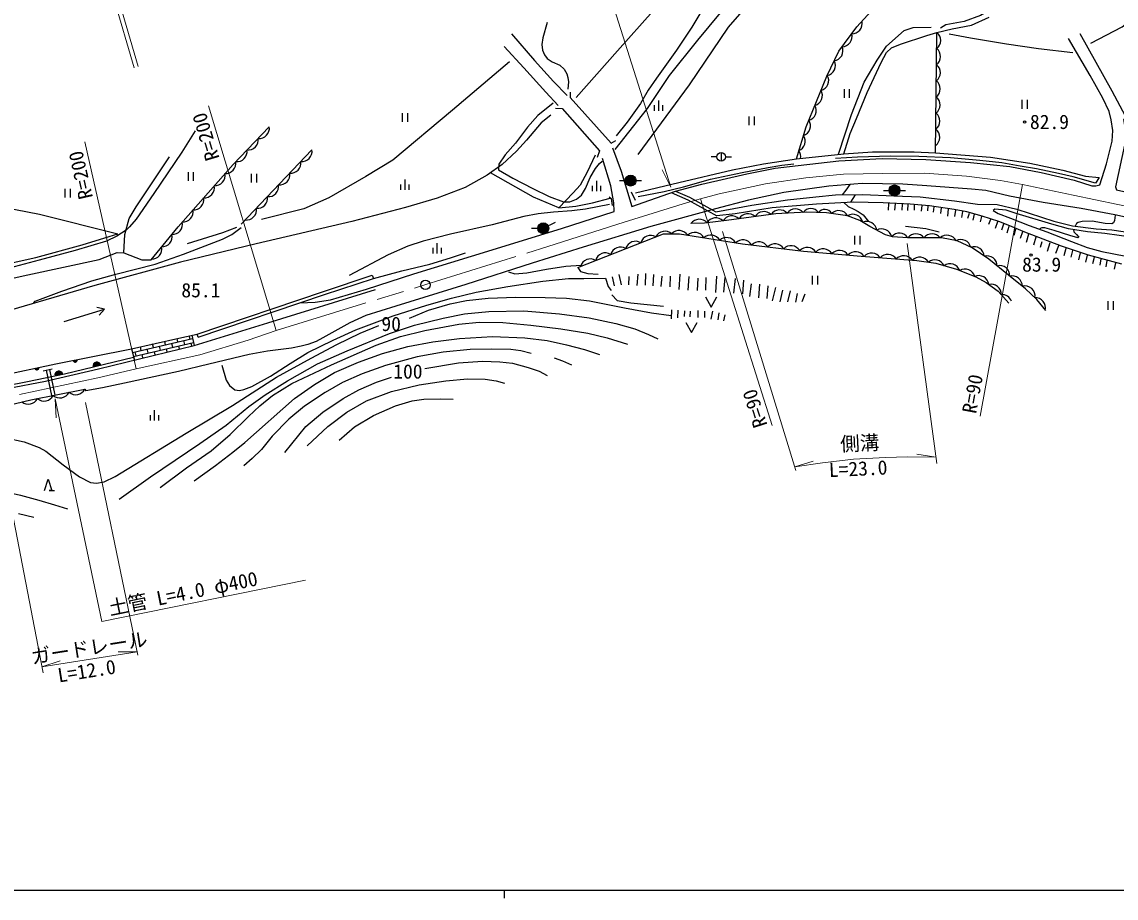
# Model space of a CAD drawing. Units: millimetres, scale not verified. Extents: x 40000 to 680000, y 20000 to 380000.
# Drawn here: x 206411 to 346137, y 204000 to 315934 of the extents above; entities that cross this region are included whole.
import ezdxf
from ezdxf.enums import TextEntityAlignment as Align

# ---------------------------------------------------------------- set-up
doc = ezdxf.new("R2010")
doc.units = ezdxf.units.MM
doc.header["$LTSCALE"] = 1000
doc.linetypes.add('CHAIN', pattern=[18.5, 12, -1.5, 3.5, -1.5])
for name, color, linetype, lineweight in [('M-BGD', 7, 'Continuous', 25), ('M-BMK', 2, 'CHAIN', 13), ('M-BMK-SRVR', 3, 'Continuous', 25), ('M-STR-HTXT', 7, 'Continuous', 13), ('M-TTL-BAND', 7, 'Continuous', 25)]:
    doc.layers.add(name, color=color, linetype=linetype, lineweight=lineweight)
doc.styles.add('ＭＳ ゴシック', font='')
doc.styles.get('ＭＳ ゴシック').set_extended_font_data('MS Gothic')

msp = doc.modelspace()

# ---------------------------------------------------------------- hatches: boundary and pattern name
at = {"layer": 'M-BGD'}
for points in [[(284837, 295664, 1), (283437, 295664, 0.41421), (284137, 294964, 0.41421)], [(318539, 294406, 1), (317139, 294406, 0.41421), (317839, 293706, 0.41421)], [(273684, 289570, 1), (272284, 289570, 0.41421), (272984, 288870, 0.41421)], [(213460, 272780), (212970, 272681, 0.41421), (213264, 272485, 0.41421)], [(215511, 271856), (216483, 272089, 1)], [(208561, 271777), (208072, 271676, 1)], [(210640, 270725), (211619, 270929, 1)]]:
    msp.add_hatch(color=256, dxfattribs=at).paths.add_polyline_path(points)

# ---------------------------------------------------------------- linework, layer by layer
for p, q in [((323091, 299206), (323248, 314585)), ((311392, 307334), (311392, 306216)), ((312059, 307334), (312059, 306216)), ((287192, 304584), (287192, 305281)), ((287725, 304584), (287725, 305912)), ((288259, 304584), (288259, 305281)), ((334113, 305955), (334113, 304837)), ((334780, 305955), (334780, 304837)), ((254965, 304263), (254965, 303145)), ((255632, 304263), (255632, 303145)), ((299251, 303852), (299251, 302734)), ((299917, 303852), (299917, 302734)), ((234412, 290078), (243447, 299593)), ((295711, 299254), (295711, 298154)), ((295161, 298704), (294411, 298704)), ((296261, 298704), (297011, 298704)), ((227627, 296733), (227627, 295615)), ((228294, 296733), (228294, 295615)), ((235696, 296526), (235696, 295408)), ((236363, 296526), (236363, 295408)), ((254814, 294459), (254814, 295155)), ((255347, 294459), (255347, 295787)), ((255881, 294459), (255881, 295155)), ((279288, 294291), (279288, 294988)), ((279822, 294291), (279822, 295619)), ((280355, 294291), (280355, 294988)), ((282725, 295664), (285549, 295664)), ((343959, 296061), (343516, 295348)), ((211902, 294603), (211902, 293485)), ((212569, 294603), (212569, 293485)), ((284223, 294224), (284742, 293167)), ((312799, 293858), (312241, 292893)), ((316427, 294406), (319251, 294406)), ((317066, 291874), (317117, 292724)), ((317888, 291896), (317960, 292673)), ((318818, 291888), (318847, 292651)), ((319545, 291859), (319566, 292644)), ((320380, 291888), (320380, 292593)), ((321292, 291737), (321359, 292491)), ((322103, 291808), (322144, 292420)), ((322803, 291635), (322899, 292313)), ((323746, 291436), (323858, 292196)), ((324644, 291130), (324746, 292048)), ((325526, 291074), (325689, 291895)), ((326454, 290932), (326551, 291727)), ((327199, 290847), (327400, 291488)), ((327904, 290624), (328070, 291351)), ((328811, 290387), (329006, 291078)), ((329877, 290092), (330136, 290739)), ((330721, 289601), (331038, 290428)), ((331528, 289371), (331801, 290148)), ((332226, 288996), (332485, 289846)), ((333106, 288671), (333348, 289504)), ((312739, 288621), (312739, 287503)), ((313406, 288621), (313406, 287503)), ((333919, 288298), (334207, 289141)), ((334712, 287803), (335004, 288843)), ((335614, 287458), (335913, 288480)), ((336478, 287153), (336695, 287896)), ((258916, 286358), (258916, 287055)), ((259449, 286358), (259449, 287686)), ((259982, 286358), (259982, 287055)), ((337383, 286644), (337732, 287762)), ((338458, 286404), (338815, 287349)), ((339493, 286101), (339779, 287046)), ((340413, 285896), (340613, 286743)), ((341383, 285555), (341607, 286436)), ((342261, 285231), (342498, 286150)), ((343150, 285074), (343362, 285890)), ((344104, 284875), (344232, 285652)), ((344872, 284633), (345009, 285445)), ((345938, 284327), (346094, 285154)), ((282649, 283646), (282921, 282355)), ((285056, 283697), (284948, 282253)), ((286044, 283785), (285987, 282298)), ((290415, 283712), (290308, 281754)), ((251159, 283573), (251302, 283138)), ((281787, 283361), (282053, 282228)), ((283922, 283399), (283871, 282355)), ((287046, 283644), (286995, 282229)), ((288115, 283444), (287990, 282121)), ((289206, 283444), (289153, 282076)), ((291569, 283390), (291462, 281647)), ((292714, 283193), (292642, 281620)), ((293761, 283265), (293689, 281673)), ((295103, 283435), (294986, 281369)), ((296160, 283263), (296010, 281417)), ((297485, 283173), (297264, 281267)), ((298549, 282942), (298419, 281187)), ((299533, 282481), (299342, 280836)), ((300607, 282421), (300466, 280695)), ((307336, 283492), (307336, 282374)), ((308003, 283492), (308003, 282374)), ((301680, 282220), (301540, 280595)), ((302654, 281999), (302233, 280294)), ((303557, 281658), (303216, 280164)), ((304521, 281568), (304170, 280184)), ((305424, 281217), (305193, 280133)), ((306388, 281137), (306026, 280164)), ((345082, 280274), (345082, 279156)), ((345748, 280274), (345748, 279156)), ((216979, 279227), (215994, 279453)), ((289342, 279136), (289307, 277994)), ((290167, 279092), (290122, 278144)), ((291026, 279039), (291000, 278295)), ((291726, 278968), (291691, 278242)), ((292736, 279066), (292736, 278171)), ((293569, 278977), (293569, 278153)), ((294609, 278968), (294387, 277941)), ((295406, 278764), (295265, 277888)), ((296186, 278525), (295982, 277737)), ((220532, 273718), (228209, 275490)), ((226327, 275056), (226223, 275503)), ((227886, 275416), (227790, 275829)), ((228110, 275894), (228425, 274606)), ((228901, 275651), (228773, 276030)), ((220416, 274189), (220772, 272735)), ((220658, 273200), (228336, 274972)), ((221650, 273976), (221542, 274444)), ((222549, 273636), (222429, 274156)), ((223209, 274336), (223102, 274797)), ((224108, 273996), (223988, 274516)), ((224768, 274696), (224663, 275150)), ((224983, 273764), (224888, 274176)), ((225667, 274356), (225547, 274876)), ((226537, 274145), (226447, 274536)), ((227226, 274716), (227106, 275236)), ((228091, 274525), (228006, 274896)), ((220990, 273276), (220870, 273796)), ((221874, 273004), (221770, 273456)), ((223428, 273384), (223329, 273816)), ((209126, 271361), (210266, 271599)), ((210249, 268187), (209570, 271454)), ((210641, 268265), (209961, 271535)), ((222818, 265017), (222818, 265714)), ((223351, 265017), (223351, 266346)), ((223885, 265017), (223885, 265714)), ((209915, 256081), (210582, 256081)), ((210248, 256081), (209915, 256081))]:
    msp.add_line(p, q, dxfattribs=at)
for points in [[(305319, 298433), (306557, 302541), (309212, 308997), (310741, 312197), (313020, 315286), (315813, 318316), (318587, 320969), (322885, 324241)], [(324673, 323884), (328357, 324373), (331524, 324805), (333274, 324608), (334180, 324240), (334888, 323702), (335299, 322952), (335271, 322159), (334422, 320507), (332889, 319224), (330786, 317888), (328807, 316748), (326739, 315982), (324386, 315554), (323691, 315126)], [(342906, 313232), (346895, 315313), (350277, 317978), (353182, 321185), (354247, 323865), (355115, 325078), (355960, 325468)], [(277177, 306271), (282466, 312219), (287018, 317365), (291473, 322903)], [(282180, 299645), (286295, 304890), (289113, 309103), (292739, 313583), (295609, 317100), (297757, 320394), (298595, 321541), (300026, 322581)], [(318587, 320969), (311053, 321482), (305178, 320699), (300505, 318909), (298351, 317259), (296616, 315273), (291622, 307875), (285067, 298996)], [(295920, 321028), (294691, 319840), (291957, 315270), (289999, 312313), (287432, 308749), (286386, 307200), (285420, 305519), (283687, 303115), (282307, 301378)], [(273504, 315861), (272916, 313881), (272819, 313028), (272876, 312303), (273149, 311715), (273472, 311254), (274132, 310851), (275091, 310393), (275647, 309877), (276001, 309298), (276146, 308828), (276203, 308272), (276122, 307338)], [(311374, 299096), (312183, 301655), (313002, 303587), (314344, 306920), (316156, 310758), (316807, 312041), (317475, 312627), (318603, 313087), (321975, 314214), (323248, 314585), (325189, 315043), (327654, 315508), (329937, 316553)], [(268929, 314388), (271882, 310982), (274314, 308317), (276030, 306549)], [(310706, 299023), (312337, 304115), (313961, 308248), (315604, 311042), (316802, 312833), (319080, 314818), (320219, 315229), (322524, 315255)], [(324832, 314393), (327560, 313877), (332123, 313128), (336206, 312523), (340609, 312006)], [(341493, 314450), (345592, 307135), (347289, 303946)], [(281840, 299863), (282926, 296849), (284313, 292355), (286583, 293152), (289857, 294315), (293241, 295215), (298970, 296523), (302602, 297243), (305556, 297603), (310721, 298163), (316256, 298468), (321832, 298366), (327551, 297980), (332555, 297439), (336581, 296697), (340777, 295727), (343033, 294999), (343561, 294999), (344046, 295099), (344890, 297785), (345621, 300695), (345697, 302068), (345507, 303416), (345245, 304485), (344422, 306190), (342805, 309075), (340070, 313826)], [(267980, 312802), (270503, 310046), (273299, 306965), (274899, 305249)], [(268690, 310834), (261386, 304638), (253790, 298268), (250324, 296173), (245609, 293439), (242425, 292031), (236995, 290684)], [(371942, 308585), (364978, 307219), (347080, 303454), (347319, 301958), (347220, 300204), (346076, 294862), (346172, 294470), (355721, 292294), (358480, 291679), (361806, 291373), (369677, 291459), (381268, 292496)], [(276427, 306968), (276427, 306268), (281642, 300450), (282272, 300788)], [(274272, 305566), (272314, 303993), (270967, 302476), (269435, 300420), (268130, 298932), (267322, 297741), (267265, 297046), (269100, 295954), (271635, 294651), (273724, 293617), (275563, 292961), (276364, 292961), (277241, 293287), (277880, 293788), (278393, 294639), (278994, 296066), (279645, 297217), (280159, 297843), (280522, 298143)], [(274561, 304916), (275401, 304881), (280184, 299474), (279890, 298615)], [(273950, 304038), (272721, 303052), (270838, 300822), (269564, 299412), (267742, 297697), (265815, 296347), (263028, 294783), (259436, 293408), (255405, 292205), (248527, 290430), (236308, 287580), (226647, 285219), (215711, 282259), (201426, 278106)], [(228530, 302034), (226831, 299312), (223249, 294016), (220988, 290753), (220142, 289741), (219732, 289344), (218515, 288550), (217220, 287935), (213196, 286718), (208602, 285489), (204144, 284313)], [(222903, 285556), (226357, 289766), (233374, 297716), (238003, 302542)], [(284777, 294089), (290295, 295413), (297136, 297025), (301126, 297805), (305319, 298433), (311374, 299096), (315035, 299313), (320356, 299313), (323091, 299206), (330100, 298666), (335112, 297876), (339333, 296985), (342242, 296229), (343959, 296061)], [(219436, 286439), (219538, 288752), (220089, 290834), (221015, 292314), (225270, 298693)], [(279615, 298891), (278615, 296743), (277701, 295082), (276822, 294078), (274958, 292166)], [(282030, 291722), (281990, 292839), (281631, 294976), (280533, 298487)], [(285107, 293609), (288423, 294260), (290891, 294866), (294331, 295823), (298377, 296713), (301688, 297322), (303469, 297632), (304966, 297808)], [(343516, 295348), (340662, 296138), (338773, 296571), (335986, 297169), (333876, 297522), (331556, 297916), (328716, 298232), (325003, 298547), (320928, 298732), (317342, 298801), (313107, 298664), (310297, 298473)], [(274958, 292166), (271758, 293547), (266260, 296659)], [(350443, 290306), (345972, 291271), (341654, 292087), (336842, 292870), (332540, 293685), (329495, 294373), (327688, 294581), (321948, 294997), (318903, 295222), (313690, 295270), (309462, 294965), (303689, 294118), (299181, 293175), (294967, 292036), (286717, 289783), (278090, 287174), (271567, 285097), (263117, 282376), (254171, 279618), (250314, 278435), (248269, 277485), (244861, 275566), (243969, 275099), (242937, 274721), (242056, 274520), (240848, 274243), (237766, 273879), (235438, 273439), (230301, 272215), (226430, 271285), (219518, 269802), (216690, 269191), (214595, 268792)], [(312126, 295157), (311640, 294428), (311171, 293840)], [(274958, 292166), (277135, 292390), (279292, 292829), (281518, 293434)], [(281402, 293594), (281658, 293352), (281789, 292488)], [(289301, 294118), (291468, 293195), (295155, 291153)], [(289858, 294315), (291644, 293555), (295036, 291676)], [(295036, 291676), (299619, 292520), (304154, 293213), (307809, 293606), (310301, 293831), (313796, 293869), (317770, 293719), (321124, 293569), (325510, 293082), (328452, 292652), (330956, 292595), (333448, 291996), (338171, 290497), (340589, 289898), (343606, 289505), (345593, 289355), (350764, 288593), (353726, 288081), (356026, 287518), (359285, 286477), (361718, 285815), (363422, 285600)], [(202281, 292586), (208647, 291362), (218670, 288879)], [(281440, 292615), (278374, 292010), (276647, 291785), (274284, 291629), (272322, 291415), (270496, 291064), (266473, 290006), (261123, 288797), (257654, 287910), (255689, 287281), (253169, 286189), (248203, 283525)], [(346869, 284990), (342622, 286144), (339144, 287267), (334460, 289064), (332350, 289964), (331156, 290455), (329046, 291131), (327065, 291649), (325473, 291967), (322322, 292433), (319840, 292645), (316390, 292817), (312575, 292911), (307868, 292651), (302205, 292182), (297501, 291433), (295155, 291153)], [(311385, 292845), (311941, 292340), (312658, 292001), (313216, 291696), (313827, 291265), (314516, 290431)], [(241913, 280038), (243879, 280125), (245817, 280429), (250416, 281793), (256470, 283731), (263819, 285987), (275325, 289538), (282030, 291722)], [(337148, 279048), (336018, 280462), (334580, 281844), (332383, 283561), (329870, 285622), (327736, 287065), (325826, 287950), (323857, 288328), (319547, 288365), (317594, 288477), (316680, 288727), (314689, 289816), (313408, 290577), (311838, 291174), (309163, 291550), (306609, 291619), (302699, 291410), (296382, 290562), (293578, 290230), (291850, 290162)], [(348349, 288381), (344684, 288915), (342481, 289098), (340046, 289514), (337949, 290074), (333387, 291467), (332085, 291883), (330653, 292026), (330457, 291818), (331082, 291441), (332671, 290868), (335054, 289918), (337281, 289111), (340445, 287888), (342437, 287120), (344332, 286583), (347392, 286011)], [(346006, 291264), (345945, 290572), (345805, 290266), (345600, 290151), (344757, 290189), (343096, 290470), (341793, 290432), (341282, 290317), (341094, 290175), (340899, 289857)], [(207928, 280049), (208102, 280272), (211496, 281541), (215326, 282850), (218393, 283721), (223445, 284978), (227028, 286246), (232020, 288170), (233241, 288755), (234403, 289654)], [(227566, 287619), (232091, 289024), (233871, 289693)], [(271501, 289588), (272984, 289570), (274536, 290350)], [(319227, 289839), (321852, 289561), (323544, 289132)], [(340704, 289402), (340724, 289127), (341091, 288781), (341359, 288450), (341239, 288359), (340223, 288640), (338241, 289268), (337026, 289606), (336631, 289620), (336455, 289529), (336402, 289430)], [(179642, 285436), (185248, 286263), (188273, 286349), (192305, 286077), (195329, 285635), (200108, 284837), (201463, 284651), (203354, 284751), (208204, 285820), (214110, 287432), (217539, 288502), (218670, 288879)], [(277411, 284570), (288322, 288863), (290397, 288847), (298409, 287571), (306210, 286655), (313596, 285997), (320705, 285436), (323124, 285093), (325744, 284334), (328220, 283362), (329545, 282642), (331062, 281540), (332451, 279995)], [(180228, 284430), (181875, 283489), (185004, 282749), (189664, 282370), (194126, 281959), (197140, 281992), (200532, 282189), (207162, 283604), (216268, 285596), (218579, 286472), (219436, 286439), (221741, 285550), (222903, 285556)], [(251302, 283138), (254937, 284134), (258520, 284985), (261150, 285811), (263065, 286427)], [(268567, 283991), (269372, 283766), (270870, 283886), (273398, 284337), (275854, 284715), (277815, 284853)], [(277408, 284555), (277740, 284037), (278684, 283811), (280000, 283718)], [(228773, 276030), (244926, 281476), (251159, 283573)], [(228901, 275651), (245054, 281097), (251302, 283138)], [(231935, 272084), (232505, 270184), (232929, 269482), (233600, 268925), (234179, 268842), (234757, 268966), (235780, 269348), (238176, 270659), (240655, 272280), (242917, 273695), (246149, 275278), (249040, 276575), (253841, 278372), (258126, 279743), (261260, 280639), (264419, 281406), (268463, 282121), (272951, 282800), (276208, 283143), (278188, 283160), (280938, 283176)], [(280938, 283176), (281293, 282127), (281654, 281639)], [(228425, 274606), (237806, 277475), (251545, 281754)], [(281728, 281048), (282405, 280357), (284187, 280038), (286247, 279839), (288347, 279626)], [(255913, 278077), (258326, 279113), (261119, 279896), (263181, 280321), (265942, 280633), (269489, 280781), (273215, 280707), (275969, 280648), (278893, 280307), (283346, 279387), (286805, 278749), (289328, 278408)], [(293716, 280794), (294432, 279498), (295147, 280794)], [(211826, 277644), (216979, 279227), (216291, 278487)], [(218836, 254953), (222827, 257830), (229141, 262088), (232514, 264400), (235410, 266790), (237465, 268305), (240310, 270072), (244155, 272232), (247959, 273908), (253350, 276144), (256562, 277206), (260211, 278092), (262951, 278635), (266032, 278917), (270491, 279021), (275040, 278649), (278861, 278144), (282243, 277416), (284695, 276733), (286435, 276005), (287609, 275455)], [(188710, 264067), (192732, 263558), (197722, 263371), (201999, 263049), (204375, 262778), (206700, 262269), (208601, 261573), (209478, 261093), (211668, 259329), (213789, 257820), (215181, 257073), (215944, 257022), (216929, 257175), (218304, 257854), (227400, 263383), (233313, 266912), (238932, 270542), (243354, 272955), (246635, 274703), (249611, 276165), (251981, 277140)], [(224083, 256440), (227439, 258953), (230578, 261126), (232987, 263219), (235352, 265526), (236796, 266874), (238431, 268202), (240888, 269723), (245965, 272139), (251637, 274622), (254759, 275749), (257852, 276497), (262203, 277312), (264787, 277567), (267833, 277525), (271421, 277191), (275236, 276714), (278699, 276153), (281143, 275570), (283730, 274747)], [(291204, 277548), (291919, 276253), (292635, 277548)], [(190632, 269368), (198806, 270075), (203531, 270734), (210754, 272232), (220416, 274189), (226436, 275551), (228773, 276030)], [(228395, 257289), (231141, 259269), (233363, 260974), (234892, 262191), (241217, 267825), (243770, 269625), (246315, 271141), (249406, 272453), (252473, 273568), (255674, 274451), (258875, 275076), (262305, 275483), (266525, 275740), (270616, 275568), (273487, 275250), (275964, 274686), (278233, 274073), (280171, 273423)], [(190707, 267665), (195203, 267886), (199092, 268187), (204533, 269112), (209444, 270026), (216200, 271616), (228425, 274606)], [(271440, 273556), (270108, 273903), (268844, 274070), (266430, 274123), (263634, 274087), (260193, 273761), (256905, 273165), (252842, 272050), (249861, 270993), (247353, 269880), (245122, 268583), (242503, 266842), (240482, 265195), (238376, 263002), (236991, 261296), (235830, 260146), (234768, 259232)], [(190688, 268097), (194932, 268222), (198667, 268460), (201449, 268877), (207111, 269989), (211858, 270979), (220683, 273098)], [(257844, 271664), (262182, 272390), (265234, 272604), (267444, 272522), (269045, 272340), (271041, 271796), (272459, 271302), (273482, 270774)], [(274374, 273025), (275441, 272643), (276572, 272110)], [(239990, 260929), (242670, 264261), (244860, 266090), (247446, 267840), (249423, 268918), (251695, 269931), (253606, 270552)], [(242828, 261762), (245475, 264231), (247886, 266098), (250401, 267508), (253606, 268728), (257157, 269587), (260539, 270087), (263318, 270336), (265553, 270278), (266994, 270072), (268052, 269763)], [(202531, 266475), (207548, 267647), (214459, 269028), (214595, 268792)], [(246945, 262512), (248886, 264202), (251327, 265657), (254106, 266891), (256267, 267508), (257738, 267758), (259884, 267802), (261502, 267729)], [(168045, 265748), (171829, 264906), (175507, 264411), (179529, 263865), (183188, 263191), (186296, 262583), (189796, 261761), (191714, 261234), (194084, 260619), (195729, 259995), (197088, 259371), (198495, 258541), (200150, 257553), (201848, 256739), (203827, 256021), (206247, 255468), (208575, 254847), (210589, 254261), (212217, 253710)], [(209309, 256081), (209778, 257519), (210248, 256081)], [(205976, 253141), (207926, 252648)]]:
    msp.add_lwpolyline(points, dxfattribs=at)
for centre, radius in [((334443, 303126), 150), ((295711, 298704), 550), ((284137, 295664), 700), ((317839, 294406), 700), ((272984, 289570), 700), ((335286, 286150), 150)]:
    msp.add_circle(centre, radius, dxfattribs=at)
for centre, radius, start, end in [((312418, 315722), 1304, 268.28918, 12.89587), ((311125, 314063), 1304, 271.37625, 15.80177), ((322438, 313563), 1304, 307.20402, 51.62955), ((309958, 312243), 1304, 278.31177, 23.29782), ((322417, 311502), 1304, 307.20402, 51.62955), ((308981, 310368), 1304, 282.24146, 26.66699), ((322396, 309441), 1304, 307.20402, 51.62955), ((308133, 308434), 1304, 284.57548, 30.38621), ((322375, 307380), 1304, 307.20402, 51.62955), ((307330, 306522), 1304, 285.43207, 29.8576), ((322354, 305318), 1304, 307.20402, 51.62955), ((306546, 304616), 1304, 285.43207, 29.8576), ((305814, 302642), 1295, 288.09443, 33.58383), ((322333, 303257), 1304, 307.20402, 51.62955), ((236713, 302351), 1304, 263.98176, 8.40729), ((322312, 301196), 1304, 307.20402, 51.62955), ((235286, 300864), 1304, 263.98176, 8.40729), ((305147, 300682), 1294, 292.18308, 34.27807), ((233859, 299376), 1304, 263.98176, 8.40729), ((242158, 299396), 1304, 264.27078, 8.69631), ((304566, 298755), 1294, 348.15957, 34.27807), ((232375, 297907), 1358, 268.67978, 7.29481), ((240739, 297901), 1304, 264.27078, 8.69631), ((231063, 296305), 1304, 266.35323, 10.77876), ((239320, 296407), 1304, 264.27078, 8.69631), ((229699, 294760), 1304, 266.35323, 10.77876), ((237900, 294912), 1304, 264.27078, 8.69631), ((228335, 293214), 1304, 266.35323, 10.77876), ((236481, 293417), 1304, 264.27078, 8.69631), ((235062, 291922), 1304, 264.27078, 8.69631), ((305205, 290743), 1304, 40.84126, 145.26678), ((307147, 290951), 1153, 32.90537, 145.99594), ((226971, 291669), 1304, 266.35323, 10.77876), ((292919, 289414), 1304, 40.91517, 145.04579), ((295022, 289596), 1304, 44.53402, 148.95955), ((297077, 289851), 1305, 45.2833, 149.63423), ((299121, 290118), 1305, 45.70962, 149.58757), ((301159, 290397), 1304, 45.43583, 149.86136), ((303166, 290612), 1304, 42.10987, 146.79929), ((308918, 290976), 1003, 28.88216, 143.13781), ((310706, 290526), 1304, 29.79383, 134.21936), ((312518, 290061), 1304, 12.84629, 121.40168), ((225614, 290088), 1304, 267.95062, 12.37615), ((290343, 287976), 1302, 32.82558, 137.51474), ((314289, 289146), 1304, 8.13395, 112.55947), ((316213, 288190), 1304, 14.13908, 119.00348), ((224293, 288505), 1304, 268.22228, 12.37615), ((284772, 286608), 1304, 59.26967, 163.6952), ((286690, 287362), 1304, 59.26967, 163.6952), ((288513, 287890), 1300, 47.97515, 152.81562), ((292336, 287740), 1302, 28.20741, 133.68757), ((294376, 287404), 1304, 28.73472, 133.16025), ((296411, 287080), 1304, 28.73472, 133.16025), ((298473, 286802), 1289, 29.20463, 135.42795), ((318453, 287644), 1304, 33.56438, 138.44213), ((320563, 287557), 1304, 37.2877, 141.71323), ((322625, 287562), 1290, 36.50645, 142.51158), ((324545, 287388), 1291, 27.06492, 133.16931), ((326317, 286839), 1296, 13.36907, 118.72202), ((222979, 286922), 1304, 268.89121, 12.37615), ((282854, 285853), 1304, 59.26967, 163.6952), ((300532, 286549), 1285, 29.9663, 136.64525), ((302575, 286277), 1304, 31.09301, 135.51854), ((304622, 286037), 1304, 31.09301, 135.51854), ((306690, 285826), 1299, 32.02683, 137.05267), ((308747, 285636), 1299, 32.38608, 137.43056), ((310800, 285444), 1304, 32.69556, 137.12109), ((312854, 285258), 1307, 32.9559, 137.06047), ((328015, 285918), 1296, 3.72471, 109.67949), ((279009, 284365), 1289, 58.42423, 164.54064), ((280910, 285163), 1262, 56.75796, 166.20692), ((314915, 285091), 1304, 33.2741, 137.69962), ((316970, 284929), 1304, 33.2741, 137.69962), ((319025, 284767), 1304, 33.2741, 137.69962), ((321046, 284569), 1304, 30.36912, 135.51038), ((323005, 284219), 1309, 25.6479, 129.58081), ((329643, 284749), 1297, 359.77274, 104.98204), ((324939, 283718), 1308, 20.13814, 125.25264), ((326834, 283047), 1304, 16.3393, 120.76483), ((331297, 283551), 1245, 354.88819, 106.64597), ((328596, 282225), 1294, 7.75538, 113.24214), ((330168, 281128), 1304, 358.10461, 102.82483), ((332858, 282176), 1304, 359.79009, 104.21562), ((331566, 279784), 1304, 21.30437, 94.15599), ((334482, 280907), 1304, 350.91419, 104.21562), ((335798, 279381), 1320, 348.5411, 91.22906), ((213215, 272731), 250, 191.45051, 11.45051), ((215997, 271973), 500, 13.50204, 193.50204), ((208317, 271726), 250, 191.71924, 11.71924), ((211130, 270827), 500, 11.77267, 191.77267), ((211270, 269206), 1304, 229.09149, 333.51702), ((213292, 269610), 1304, 229.09149, 333.51702), ((207228, 268398), 1304, 231.20855, 333.51702), ((209249, 268802), 1304, 229.09149, 333.51702)]:
    msp.add_arc(centre, radius, start, end, dxfattribs=at)
at = {"layer": 'M-BMK'}
msp.add_lwpolyline([(206091, 268339), (216124, 270476), (221001, 271629), (229114, 273421), (235314, 275296), (238870, 276511), (258008, 282372), (273576, 287227), (283329, 290328), (291397, 292860), (293072, 293314), (295430, 293970), (301349, 295260), (306513, 296020), (311326, 296468), (316334, 296585), (321648, 296624), (327026, 296235), (331372, 295689), (334178, 295163), (340647, 293781), (354538, 290906)], dxfattribs=at)
at = {"layer": 'M-BMK-SRVR'}
msp.add_circle((257939, 282341), 600, dxfattribs=at)
at = {"layer": 'M-STR-HTXT'}
for p, q in [((220736, 310078), (215608, 327755)), ((221254, 310228), (216135, 327944)), ((238870, 276511), (230236, 305193)), ((221001, 271629), (214457, 300593)), ((289286, 294821), (288191, 297019)), ((328763, 265557), (334178, 295163)), ((293072, 293314), (302223, 264382)), ((305246, 258607), (295881, 289169)), ((319471, 287608), (323229, 259510)), ((210657, 267789), (210784, 265337)), ((221236, 235015), (214521, 267305)), ((202933, 264826), (209124, 232795)), ((323120, 260326), (320699, 260733)), ((305097, 259095), (307445, 259810)), ((208978, 233551), (221142, 235467)), ((221142, 235467), (218687, 235465)), ((208978, 233551), (211314, 234304))]:
    msp.add_line(p, q, dxfattribs=at)
for points in [[(312466, 331240), (280938, 321183), (289286, 294821)], [(210657, 267789), (216627, 239333), (242613, 244627)], [(305097, 259095), (308655, 259597), (312602, 260070), (316698, 260299), (319489, 260367), (323120, 260326)]]:
    msp.add_lwpolyline(points, dxfattribs=at)
at = {"layer": 'M-TTL-BAND'}
for p, q in [((40000, 205000), (579000, 205000)), ((268000, 205000), (268000, 204000))]:
    msp.add_line(p, q, dxfattribs=at)

# ---------------------------------------------------------------- texts
at = {"layer": 'M-BGD', "style": 'ＭＳ ゴシック'}
for s, p in [('82.9', (335131, 301697)), ('83.9', (334136, 283477)), ('85.1', (226775, 280194)), ('90', (252321, 275887)), ('100', (253832, 269810))]:
    msp.add_text(s, height=1833, dxfattribs=at).set_placement(p, align=Align.BOTTOM_LEFT)
at = {"layer": 'M-STR-HTXT', "style": 'ＭＳ ゴシック'}
for s, rotation, p in [('R=200', 106.754, (232192, 298694)), ('R=200', 102.732, (216028, 293640)), ('R=90', 79.636, (328791, 265707)), ('R=90', 107.551, (302151, 264610)), ('側溝', 2.719, (310971, 260527)), ('L=23.0', 2.719, (309527, 257222)), ('土管 L=4.0 φ400', 11.515, (217792, 239570)), ('ガードレール', 8.948, (207824, 233370)), ('L=12.0', 8.948, (211214, 230997))]:
    msp.add_text(s, height=1833, rotation=rotation, dxfattribs=at).set_placement(p, align=Align.BOTTOM_LEFT)

doc.saveas('drawing.dxf')
